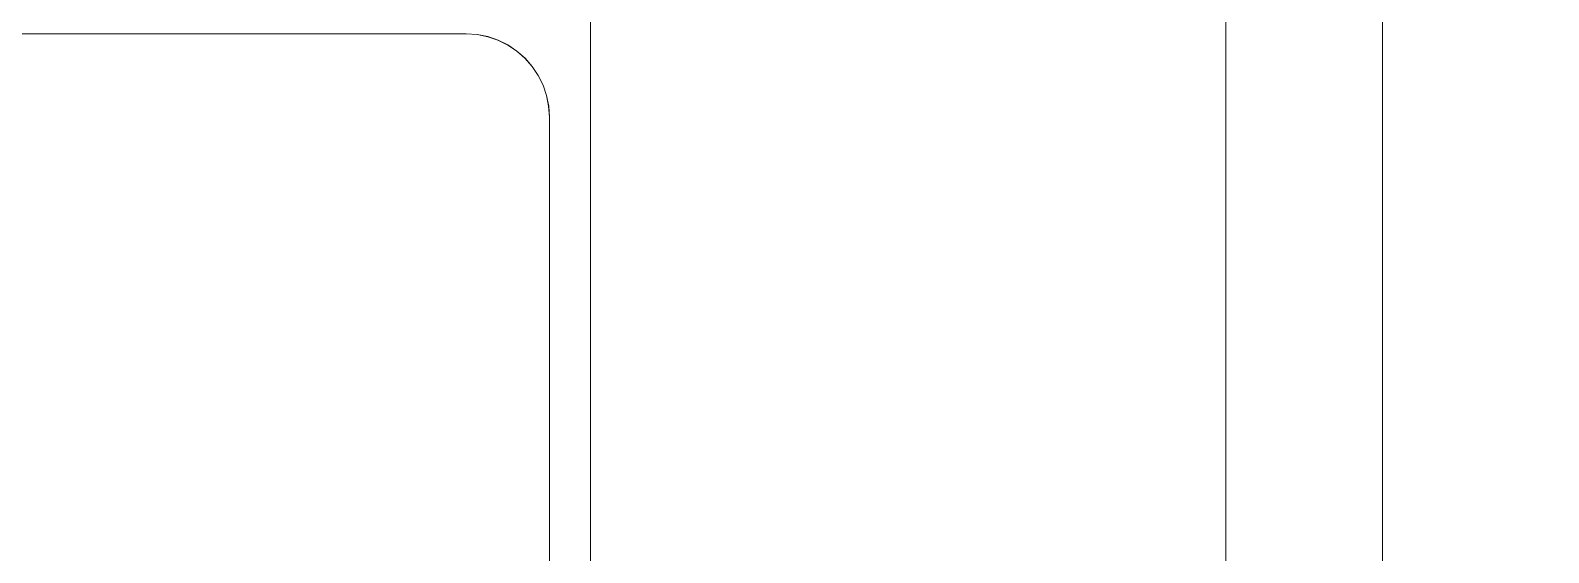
# Model space of a CAD drawing. Extents: x -566 to 72611, y -487 to 32334.
# Drawn here: x 159.19 to 183.16, y 58.33 to 66.58 of the extents above; entities that cross this region are included whole.
import ezdxf

# ---------------------------------------------------------------- set-up
doc = ezdxf.new("R2010")
doc.units = 0
doc.header["$LTSCALE"] = 0.5
doc.header["$MEASUREMENT"] = 0
doc.layers.add('ceilling', color=141, linetype='CONTINUOUS', lineweight=18)
doc.layers.add('floor', color=7, linetype='CONTINUOUS', lineweight=5, true_color=0xcfcfcf)
doc.layers.add('layout', color=7, linetype='CONTINUOUS', lineweight=5, true_color=0xcfcfcf)

msp = doc.modelspace()

# ---------------------------------------------------------------- hatches: boundary and pattern name
at = {"layer": 'floor'}
h = msp.add_hatch(dxfattribs=at)
h.set_pattern_fill('ANSI37', color=256, scale=100, angle=45)
h.set_pattern_definition([(90, (243.028, 267.632), (-12.5, 9e-16), []), (180, (243.028, 267.632), (-9e-16, -12.5), [])])
h.paths.add_polyline_path([(253.46925, 349.5), (154.11744, 349.5), (154.11744, 348.5), (101.14781, 348.5), (101.14781, 349.5), (0, 349.5), (0, 344.5), (36, 344.5, -0.33835703), (0, 308.66941), (0, 308.5), (0, 173.75), (253.46925, 173.75)])
h.paths.add_polyline_path([(36, 344.5), (0, 344.5), (0, 308.66941, 0.33835703)], flags=17)
h.paths.add_polyline_path([(253.46925, 173.75), (0, 173.75), (0, 173.74997), (0, 169.75), (253.46925, 169.75)])
h.paths.add_polyline_path([(253.46925, 169.75), (0, 169.75), (0, 149.21137), (36, 149.21137, -0.33835703), (0, 113.38078), (0, 113.21137), (0, 29.94998), (0, -5), (253.46925, -5)])
h.paths.add_polyline_path([(36, 149.21137), (0, 149.21137), (0, 113.38078, 0.33835703)], flags=17)
h.paths.add_polyline_path([(575.25, 169.75), (510, 169.75), (474.75, 169.75), (327.5, 169.75), (285.46925, 169.75), (285.46925, 165.75), (253.46925, 165.75), (253.46925, -5), (263.99725, -5), (263.99725, 95.99051), (287, 95.99051), (287, 97.5), (292, 97.5), (292, -5), (341.25, -5), (341.25, 13.02988), (341.25012, 15.02988), (346.24839, 15.02988, 0.36108524), (374.08728, 41.24999), (346.25012, 41.24999), (346.25012, 42.99999), (341.25, 42.99999), (341.25, 44.99999), (341.25, 97.5), (357.75, 97.5), (405.75, 97.5), (575.25, 97.5)])

# ---------------------------------------------------------------- linework, layer by layer
at = {"layer": 'ceilling'}
msp.add_line((178.06343, 169.75), (178.06343, -5), dxfattribs=at)
at = {"layer": 'layout'}
for points in [[(136.64839, 66.5247, 96.75867), (166.07356, 66.52653, 96.74628), (136.64827, 66.52653, 96.74628)], [(166.07356, 66.52653, 96.74628), (136.64839, 66.5247, 96.75867), (166.07356, 66.5247, 96.75867)], [(166.07356, 66.5247, 96.75867), (166.24531, 66.51524, 96.74628), (166.07356, 66.52653, 96.74628)], [(166.24531, 66.51524, 96.74628), (166.07356, 66.5247, 96.75867), (166.24507, 66.51347, 96.75867)], [(166.24507, 66.51347, 96.75867), (166.41401, 66.48173, 96.74628), (166.24531, 66.51524, 96.74628)], [(166.41401, 66.48173, 96.74628), (166.24507, 66.51347, 96.75867), (166.41352, 66.47996, 96.75867)], [(166.41352, 66.47996, 96.75867), (166.57685, 66.42637, 96.74628), (166.41401, 66.48173, 96.74628)], [(166.57685, 66.42637, 96.74628), (166.41352, 66.47996, 96.75867), (166.57624, 66.42472, 96.75867)], [(166.57624, 66.42472, 96.75867), (166.73115, 66.35032, 96.74628), (166.57685, 66.42637, 96.74628)], [(166.73115, 66.35032, 96.74628), (166.57624, 66.42472, 96.75867), (166.7303, 66.34873, 96.75867)], [(166.7303, 66.34873, 96.75867), (166.87422, 66.25474, 96.74628), (166.73115, 66.35032, 96.74628)], [(166.87422, 66.25474, 96.74628), (166.7303, 66.34873, 96.75867), (166.87312, 66.25327, 96.75867)], [(166.87312, 66.25327, 96.75867), (167.00361, 66.14127, 96.74628), (166.87422, 66.25474, 96.74628)], [(167.00361, 66.14127, 96.74628), (166.87312, 66.25327, 96.75867), (167.00227, 66.14005, 96.75867)], [(167.00227, 66.14005, 96.75867), (167.11702, 66.01194, 96.74628), (167.00361, 66.14127, 96.74628)], [(167.11702, 66.01194, 96.74628), (167.00227, 66.14005, 96.75867), (167.11555, 66.01084, 96.75867)], [(167.11555, 66.01084, 96.75867), (167.2126, 65.86887, 96.74628), (167.11702, 66.01194, 96.74628)], [(167.2126, 65.86887, 96.74628), (167.11555, 66.01084, 96.75867), (167.21101, 65.86802, 96.75867)], [(167.21101, 65.86802, 96.75867), (167.28865, 65.71458, 96.74628), (167.2126, 65.86887, 96.74628)], [(167.28865, 65.71458, 96.74628), (167.21101, 65.86802, 96.75867), (167.28706, 65.7139, 96.75867)], [(167.28706, 65.7139, 96.75867), (167.34394, 65.55167, 96.74628), (167.28865, 65.71458, 96.74628)], [(167.34394, 65.55167, 96.74628), (167.28706, 65.7139, 96.75867), (167.34224, 65.55125, 96.75867)], [(167.34224, 65.55125, 96.75867), (167.37751, 65.38297, 96.74628), (167.34394, 65.55167, 96.74628)], [(167.37751, 65.38297, 96.74628), (167.34224, 65.55125, 96.75867), (167.3758, 65.38273, 96.75867)], [(167.3758, 65.38273, 96.75867), (167.38887, 65.21128, 96.74628), (167.37751, 65.38297, 96.74628)], [(167.38887, 65.21128, 96.74628), (167.3758, 65.38273, 96.75867), (167.38704, 65.21122, 96.75867)], [(167.38887, 65.21128, 96.74628), (167.38704, 34.47083, 96.75867), (167.38887, 34.47077, 96.74628)]]:
    msp.add_3dface(points, dxfattribs=at)

doc.saveas('drawing.dxf')
